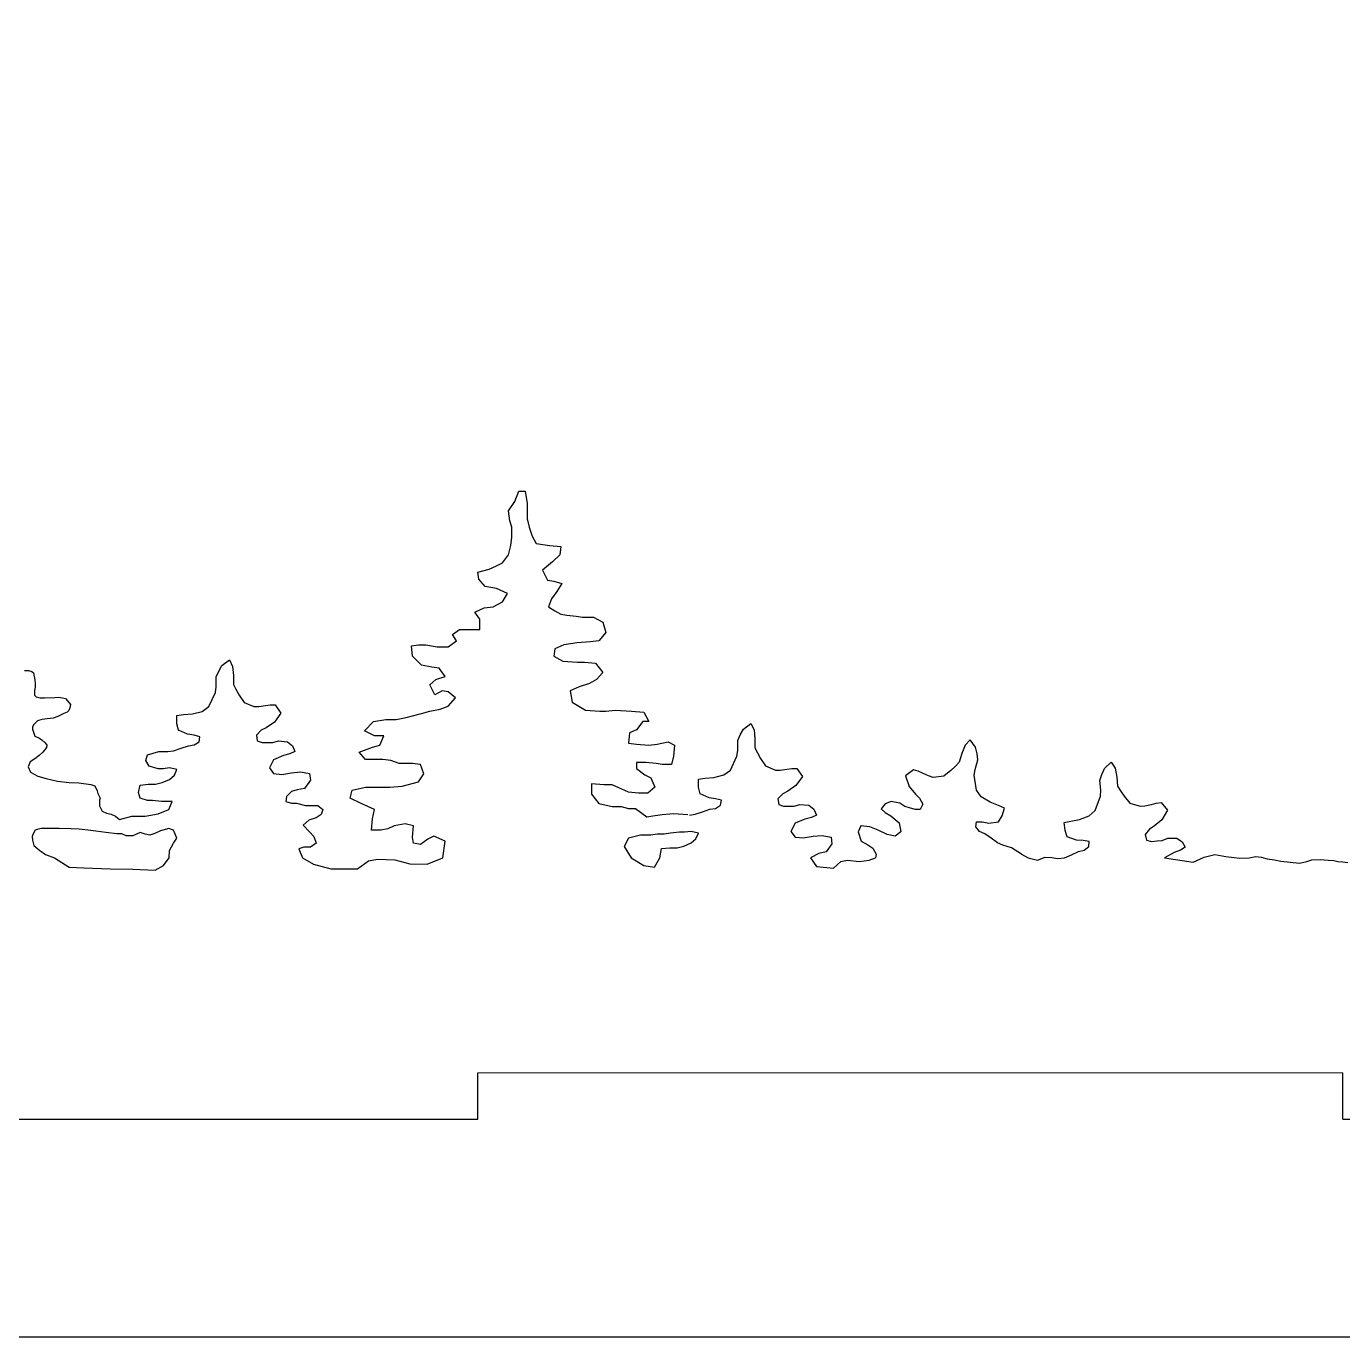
# Model space of a CAD drawing. Header units: millimetres. Extents: x -5 to 875, y -316 to 297.
# Drawn here: x 79.3 to 170, y 0 to 90.3 of the extents above; entities that cross this region are included whole.
import ezdxf

# ---------------------------------------------------------------- set-up
doc = ezdxf.new("R2010")
doc.units = ezdxf.units.MM

msp = doc.modelspace()

# ---------------------------------------------------------------- linework, layer by layer
for p, q in [((112.931, 57.571), (113.213, 58.276)), ((113.213, 58.276), (113.636, 58.276)), ((113.636, 58.276), (113.636, 58.276)), ((113.636, 58.276), (113.777, 57.429)), ((112.507, 56.936), (112.931, 57.571)), ((112.931, 57.571), (112.931, 57.571)), ((113.777, 57.429), (113.777, 57.429)), ((113.777, 57.429), (113.777, 56.865)), ((112.578, 56.23), (112.507, 56.936)), ((112.507, 56.936), (112.507, 56.936)), ((113.777, 56.865), (113.777, 56.865)), ((113.777, 56.865), (113.777, 56.371)), ((113.777, 56.371), (113.777, 56.371)), ((113.777, 56.371), (113.918, 55.807)), ((112.719, 55.807), (112.578, 56.23)), ((112.578, 56.23), (112.578, 56.23)), ((112.719, 55.101), (112.719, 55.807)), ((112.719, 55.807), (112.719, 55.807)), ((113.918, 55.807), (113.918, 55.807)), ((113.918, 55.807), (114.13, 55.172)), ((112.507, 53.902), (112.648, 54.537)), ((112.648, 54.537), (112.719, 55.101)), ((112.648, 54.537), (112.648, 54.537)), ((112.719, 55.101), (112.719, 55.101)), ((114.13, 55.172), (114.13, 55.172)), ((114.13, 55.172), (114.412, 54.678)), ((114.412, 54.678), (114.412, 54.678)), ((114.412, 54.678), (115.329, 54.537)), ((115.329, 54.537), (115.329, 54.537)), ((115.329, 54.537), (116.105, 54.466)), ((116.105, 54.466), (116.035, 53.902)), ((112.084, 53.338), (112.507, 53.902)), ((112.507, 53.902), (112.507, 53.902)), ((116.035, 53.902), (115.541, 53.408)), ((116.035, 53.902), (116.035, 53.902)), ((110.391, 52.703), (111.167, 52.914)), ((110.461, 52.209), (110.391, 52.703)), ((110.391, 52.703), (110.391, 52.703)), ((111.167, 52.914), (111.661, 53.126)), ((111.661, 53.126), (112.084, 53.338)), ((112.084, 53.338), (112.084, 53.338)), ((115.541, 53.408), (114.835, 52.844)), ((114.835, 52.844), (114.835, 52.844)), ((114.835, 52.844), (115.188, 52.138)), ((115.541, 53.408), (115.541, 53.408)), ((110.885, 51.715), (110.461, 52.209)), ((110.461, 52.209), (110.461, 52.209)), ((115.188, 52.138), (115.611, 52.068)), ((115.611, 52.068), (115.611, 52.068)), ((115.611, 52.068), (116.176, 51.927)), ((116.176, 51.927), (115.823, 51.362)), ((116.176, 51.927), (116.176, 51.927)), ((111.661, 51.574), (110.885, 51.715)), ((112.437, 51.221), (111.661, 51.574)), ((111.661, 51.574), (111.661, 51.574)), ((112.084, 50.657), (112.437, 51.221)), ((115.47, 50.868), (115.259, 50.304)), ((115.823, 51.362), (115.47, 50.868)), ((115.47, 50.868), (115.47, 50.868)), ((115.823, 51.362), (115.823, 51.362)), ((110.179, 49.951), (110.814, 50.234)), ((110.532, 49.458), (110.179, 49.951)), ((110.179, 49.951), (110.179, 49.951)), ((110.814, 50.234), (111.449, 50.304)), ((111.449, 50.304), (112.084, 50.657)), ((112.084, 50.657), (112.084, 50.657)), ((115.259, 50.304), (115.259, 50.304)), ((115.259, 50.304), (115.682, 50.022)), ((115.682, 50.022), (116.105, 49.81)), ((110.532, 48.752), (110.532, 49.458)), ((110.532, 49.458), (110.532, 49.458)), ((116.105, 49.81), (116.529, 49.74)), ((116.529, 49.74), (116.529, 49.74)), ((116.529, 49.74), (117.164, 49.669)), ((117.164, 49.669), (117.587, 49.599)), ((117.587, 49.599), (117.587, 49.599)), ((117.587, 49.599), (118.363, 49.599)), ((118.363, 49.599), (118.363, 49.599)), ((118.363, 49.599), (118.998, 49.246)), ((118.998, 49.246), (118.998, 49.246)), ((118.998, 49.246), (118.998, 49.246)), ((118.998, 49.246), (119.209, 48.54)), ((108.627, 48.399), (109.121, 48.752)), ((108.909, 47.976), (108.627, 48.399)), ((109.121, 48.752), (109.121, 48.752)), ((109.121, 48.752), (109.897, 48.752)), ((109.897, 48.752), (109.897, 48.752)), ((109.897, 48.752), (110.532, 48.752)), ((110.532, 48.752), (110.532, 48.752)), ((119.209, 48.54), (118.716, 47.976)), ((119.209, 48.54), (119.209, 48.54)), ((119.209, 48.54), (119.209, 48.54)), ((105.805, 47.623), (106.299, 47.694)), ((105.876, 46.918), (105.805, 47.623)), ((106.299, 47.694), (106.793, 47.694)), ((106.793, 47.694), (107.569, 47.553)), ((107.569, 47.553), (108.345, 47.553)), ((108.345, 47.553), (108.909, 47.976)), ((108.345, 47.553), (108.345, 47.553)), ((108.909, 47.976), (108.909, 47.976)), ((115.682, 47.412), (115.611, 46.918)), ((116.317, 47.694), (115.682, 47.412)), ((115.682, 47.412), (115.682, 47.412)), ((117.234, 47.835), (116.317, 47.694)), ((116.317, 47.694), (116.317, 47.694)), ((118.151, 47.905), (117.234, 47.835)), ((117.234, 47.835), (117.234, 47.835)), ((118.716, 47.976), (118.151, 47.905)), ((118.151, 47.905), (118.151, 47.905)), ((92.746, 46.262), (93.254, 46.657)), ((93.254, 46.657), (93.254, 46.657)), ((93.254, 46.657), (93.479, 46.206)), ((106.511, 46.283), (105.876, 46.918)), ((105.876, 46.918), (105.876, 46.918)), ((107.216, 46.142), (106.511, 46.283)), ((106.511, 46.283), (106.511, 46.283)), ((115.611, 46.918), (115.611, 46.918)), ((115.611, 46.918), (116.246, 46.565)), ((116.246, 46.565), (116.246, 46.565)), ((116.246, 46.565), (117.234, 46.494)), ((117.234, 46.494), (117.728, 46.494)), ((117.728, 46.494), (118.504, 46.424)), ((118.504, 46.424), (118.504, 46.424)), ((118.504, 46.424), (118.998, 45.789)), ((79.123, 45.919), (79.419, 45.919)), ((79.419, 45.919), (79.641, 45.86)), ((79.641, 45.86), (79.744, 45.757)), ((79.744, 45.757), (79.804, 45.505)), ((79.804, 45.505), (79.848, 45.268)), ((92.351, 45.472), (92.52, 45.867)), ((92.351, 44.795), (92.351, 45.472)), ((92.52, 45.867), (92.746, 46.262)), ((92.746, 46.262), (92.746, 46.262)), ((93.479, 46.206), (93.479, 46.206)), ((93.479, 46.206), (93.536, 45.585)), ((93.536, 45.585), (93.536, 45.585)), ((93.536, 45.585), (93.536, 44.964)), ((107.71, 46.071), (107.216, 46.142)), ((107.216, 46.142), (107.216, 46.142)), ((107.498, 45.295), (108.133, 45.507)), ((108.133, 45.507), (107.71, 46.071)), ((107.71, 46.071), (107.71, 46.071)), ((108.133, 45.507), (108.133, 45.507)), ((118.998, 45.789), (118.574, 45.295)), ((118.998, 45.789), (118.998, 45.789)), ((79.833, 44.543), (79.818, 44.218)), ((79.863, 44.78), (79.833, 44.543)), ((79.848, 45.268), (79.863, 45.002)), ((79.863, 45.002), (79.863, 44.78)), ((92.294, 44.4), (92.351, 44.795)), ((93.536, 44.964), (93.536, 44.964)), ((93.536, 44.964), (93.705, 44.626)), ((93.705, 44.626), (93.931, 44.231)), ((107.075, 44.942), (107.498, 45.295)), ((107.428, 44.237), (107.075, 44.942)), ((107.075, 44.942), (107.075, 44.942)), ((107.922, 44.519), (107.428, 44.237)), ((107.498, 45.295), (107.498, 45.295)), ((108.345, 44.449), (107.922, 44.519)), ((117.375, 44.801), (116.74, 44.519)), ((116.74, 44.519), (116.74, 44.519)), ((116.74, 44.519), (116.881, 43.743)), ((118.081, 45.013), (117.375, 44.801)), ((117.375, 44.801), (117.375, 44.801)), ((118.574, 45.295), (118.081, 45.013)), ((79.818, 44.218), (79.937, 44.099)), ((79.937, 44.099), (80.203, 44.04)), ((80.203, 44.04), (80.514, 44.026)), ((80.514, 44.026), (81.224, 44.055)), ((81.224, 44.055), (81.475, 44.085)), ((81.475, 44.085), (81.742, 44.04)), ((81.742, 44.04), (81.949, 43.996)), ((81.949, 43.996), (82.097, 43.818)), ((82.097, 43.818), (82.097, 43.818)), ((82.097, 43.818), (82.304, 43.582)), ((82.304, 43.582), (82.259, 43.345)), ((91.843, 43.44), (92.294, 44.4)), ((93.931, 44.231), (93.931, 44.231)), ((93.931, 44.231), (94.269, 43.723)), ((94.269, 43.723), (94.269, 43.723)), ((94.269, 43.723), (94.947, 43.44)), ((108.839, 44.025), (108.345, 44.449)), ((108.345, 43.461), (108.839, 44.025)), ((108.839, 44.025), (108.839, 44.025)), ((116.881, 43.743), (116.881, 43.743)), ((116.881, 43.743), (117.798, 43.179)), ((81.431, 42.753), (81.105, 42.635)), ((81.653, 42.857), (81.431, 42.753)), ((81.845, 42.945), (81.653, 42.857)), ((82.067, 43.049), (81.845, 42.945)), ((82.186, 43.153), (82.067, 43.049)), ((82.259, 43.345), (82.186, 43.153)), ((89.642, 42.82), (90.093, 42.876)), ((89.642, 42.255), (89.642, 42.82)), ((90.093, 42.876), (90.714, 42.932)), ((90.093, 42.876), (90.093, 42.876)), ((90.714, 42.932), (91.391, 43.102)), ((90.714, 42.932), (90.714, 42.932)), ((91.391, 43.102), (91.843, 43.44)), ((91.391, 43.102), (91.391, 43.102)), ((91.843, 43.44), (91.843, 43.44)), ((94.947, 43.44), (95.285, 43.44)), ((95.285, 43.44), (95.737, 43.497)), ((95.737, 43.497), (96.075, 43.553)), ((96.075, 43.553), (96.414, 43.553)), ((96.809, 42.989), (96.358, 42.368)), ((96.414, 43.553), (96.414, 43.553)), ((96.414, 43.553), (96.809, 42.989)), ((96.809, 42.989), (96.809, 42.989)), ((104.747, 42.544), (105.453, 42.685)), ((105.453, 42.685), (106.511, 42.967)), ((106.511, 42.967), (107.075, 43.108)), ((107.075, 43.108), (107.781, 43.249)), ((107.781, 43.249), (108.345, 43.461)), ((108.345, 43.461), (108.345, 43.461)), ((117.798, 43.179), (117.798, 43.179)), ((117.798, 43.179), (118.786, 43.108)), ((118.786, 43.108), (119.209, 43.108)), ((119.209, 43.108), (119.844, 43.179)), ((119.844, 43.179), (119.844, 43.179)), ((119.844, 43.179), (120.973, 43.108)), ((120.973, 43.108), (121.82, 43.038)), ((121.82, 43.038), (122.172, 42.403)), ((79.774, 42.206), (79.685, 42.043)), ((79.685, 42.043), (79.685, 41.865)), ((79.685, 41.865), (79.835, 41.398)), ((80.025, 42.457), (79.774, 42.206)), ((80.336, 42.531), (80.025, 42.457)), ((80.706, 42.59), (80.336, 42.531)), ((81.105, 42.635), (80.706, 42.59)), ((89.754, 41.804), (89.642, 42.255)), ((90.375, 41.521), (89.754, 41.804)), ((95.455, 41.804), (95.116, 41.465)), ((95.793, 41.973), (95.455, 41.804)), ((95.455, 41.804), (95.455, 41.804)), ((96.358, 42.368), (95.793, 41.973)), ((96.358, 42.368), (96.358, 42.368)), ((102.56, 41.768), (103.195, 42.403)), ((103.266, 41.415), (102.56, 41.768)), ((102.56, 41.768), (102.56, 41.768)), ((103.195, 42.403), (104.042, 42.544)), ((103.195, 42.403), (103.195, 42.403)), ((104.042, 42.544), (104.747, 42.544)), ((121.326, 41.838), (120.832, 41.627)), ((121.749, 42.403), (121.326, 41.838)), ((122.172, 42.403), (121.749, 42.403)), ((128.469, 41.488), (128.695, 41.883)), ((128.695, 41.883), (129.203, 42.278)), ((128.695, 41.883), (128.695, 41.883)), ((129.203, 42.278), (129.203, 42.278)), ((129.203, 42.278), (129.428, 41.826)), ((129.428, 41.826), (129.428, 41.826)), ((129.428, 41.826), (129.485, 41.205)), ((79.835, 41.398), (80.112, 41.282)), ((80.112, 41.282), (80.32, 41.143)), ((80.32, 41.143), (80.552, 40.935)), ((80.552, 40.935), (80.667, 40.773)), ((90.827, 41.465), (90.375, 41.521)), ((90.375, 41.521), (90.375, 41.521)), ((91.222, 41.352), (90.827, 41.465)), ((90.827, 41.465), (90.827, 41.465)), ((90.827, 40.788), (91.165, 41.014)), ((91.165, 41.014), (91.222, 41.352)), ((95.116, 41.465), (95.116, 41.465)), ((95.116, 41.465), (95.172, 41.07)), ((95.172, 41.07), (95.511, 40.957)), ((95.511, 40.957), (95.906, 40.957)), ((95.906, 40.957), (96.245, 40.957)), ((96.245, 40.957), (96.64, 41.07)), ((96.64, 41.07), (96.64, 41.07)), ((96.64, 41.07), (97.261, 41.014)), ((97.261, 41.014), (97.261, 41.014)), ((97.261, 41.014), (97.599, 40.731)), ((103.9, 41.415), (103.266, 41.415)), ((103.266, 41.415), (103.266, 41.415)), ((103.618, 40.78), (103.9, 41.415)), ((120.832, 41.627), (120.761, 40.921)), ((120.761, 40.921), (121.326, 40.851)), ((120.832, 41.627), (120.832, 41.627)), ((121.326, 40.851), (122.172, 40.78)), ((122.172, 40.78), (122.737, 40.851)), ((122.737, 40.851), (123.513, 40.992)), ((122.737, 40.851), (122.737, 40.851)), ((123.513, 40.992), (123.513, 40.992)), ((123.513, 40.992), (123.936, 40.78)), ((128.3, 41.092), (128.469, 41.488)), ((128.3, 40.415), (128.3, 41.092)), ((129.485, 41.205), (129.485, 41.205)), ((129.485, 41.205), (129.485, 40.585)), ((144.323, 41.149), (143.978, 40.781)), ((144.697, 40.625), (144.323, 41.149)), ((144.323, 41.149), (144.323, 41.149)), ((80.135, 40.057), (79.835, 39.826)), ((80.39, 40.288), (80.135, 40.057)), ((80.644, 40.612), (80.39, 40.288)), ((80.667, 40.773), (80.644, 40.612)), ((87.497, 39.715), (87.61, 40.11)), ((87.61, 40.11), (88.4, 40.336)), ((87.61, 40.11), (87.61, 40.11)), ((88.4, 40.336), (88.4, 40.336)), ((88.4, 40.336), (89.021, 40.336)), ((89.021, 40.336), (89.416, 40.393)), ((89.021, 40.336), (89.021, 40.336)), ((89.416, 40.393), (89.924, 40.562)), ((89.924, 40.562), (90.432, 40.731)), ((90.432, 40.731), (90.827, 40.788)), ((96.979, 40.054), (96.301, 39.772)), ((97.43, 40.167), (96.979, 40.054)), ((96.979, 40.054), (96.979, 40.054)), ((97.769, 40.336), (97.43, 40.167)), ((97.599, 40.731), (97.599, 40.731)), ((97.599, 40.731), (97.769, 40.336)), ((102.207, 40.286), (103.124, 40.639)), ((102.631, 39.792), (102.207, 40.286)), ((103.124, 40.639), (103.618, 40.78)), ((103.618, 40.78), (103.618, 40.78)), ((123.866, 40.004), (123.725, 39.44)), ((123.936, 40.78), (123.866, 40.004)), ((123.866, 40.004), (123.866, 40.004)), ((123.936, 40.78), (123.936, 40.78)), ((127.792, 39.061), (128.243, 40.02)), ((128.243, 40.02), (128.3, 40.415)), ((129.485, 40.585), (129.485, 40.585)), ((129.485, 40.585), (129.654, 40.246)), ((129.654, 40.246), (129.88, 39.851)), ((143.746, 40.203), (143.568, 39.608)), ((143.978, 40.781), (143.746, 40.203)), ((143.746, 40.203), (143.746, 40.203)), ((143.978, 40.781), (143.978, 40.781)), ((144.8, 40.182), (144.697, 40.625)), ((144.697, 40.625), (144.697, 40.625)), ((144.849, 39.755), (144.8, 40.182)), ((79.534, 39.618), (79.396, 39.271)), ((79.396, 39.271), (79.558, 38.901)), ((79.835, 39.826), (79.534, 39.618)), ((87.723, 39.32), (87.497, 39.715)), ((87.497, 39.715), (87.497, 39.715)), ((88.343, 39.151), (87.723, 39.32)), ((87.723, 39.32), (87.723, 39.32)), ((88.682, 39.151), (88.343, 39.151)), ((88.343, 39.151), (88.343, 39.151)), ((89.134, 39.207), (88.682, 39.151)), ((88.682, 39.151), (88.682, 39.151)), ((89.642, 39.095), (89.134, 39.207)), ((89.134, 39.207), (89.134, 39.207)), ((89.472, 38.7), (89.642, 39.095)), ((89.642, 39.095), (89.642, 39.095)), ((96.301, 39.772), (96.019, 39.207)), ((96.019, 39.207), (96.301, 38.812)), ((96.301, 39.772), (96.301, 39.772)), ((103.336, 39.792), (102.631, 39.792)), ((102.631, 39.792), (102.631, 39.792)), ((103.83, 39.792), (103.336, 39.792)), ((103.336, 39.792), (103.336, 39.792)), ((104.394, 39.722), (103.83, 39.792)), ((104.959, 39.51), (104.394, 39.722)), ((105.382, 39.51), (104.959, 39.51)), ((105.876, 39.51), (105.382, 39.51)), ((106.44, 39.44), (105.876, 39.51)), ((106.652, 38.805), (106.44, 39.44)), ((121.961, 39.581), (121.326, 39.581)), ((121.326, 39.581), (121.326, 39.581)), ((121.326, 39.581), (121.326, 39.157)), ((121.326, 39.157), (121.326, 39.157)), ((121.326, 39.157), (121.89, 38.734)), ((122.666, 39.51), (121.961, 39.581)), ((121.961, 39.581), (121.961, 39.581)), ((123.09, 39.44), (122.666, 39.51)), ((123.725, 39.44), (123.09, 39.44)), ((123.725, 39.44), (123.725, 39.44)), ((127.34, 38.722), (127.792, 39.061)), ((127.792, 39.061), (127.792, 39.061)), ((129.88, 39.851), (129.88, 39.851)), ((129.88, 39.851), (130.219, 39.343)), ((130.219, 39.343), (130.219, 39.343)), ((130.219, 39.343), (130.896, 39.061)), ((130.896, 39.061), (131.234, 39.061)), ((131.234, 39.061), (131.686, 39.117)), ((131.686, 39.117), (132.025, 39.174)), ((132.025, 39.174), (132.363, 39.174)), ((132.363, 39.174), (132.363, 39.174)), ((132.363, 39.174), (132.758, 38.609)), ((140.406, 39.081), (139.865, 38.654)), ((140.73, 38.984), (140.406, 39.081)), ((140.406, 39.081), (140.406, 39.081)), ((143.308, 39.332), (142.979, 39.018)), ((143.568, 39.608), (143.308, 39.332)), ((143.568, 39.608), (143.568, 39.608)), ((144.595, 38.711), (144.655, 39.106)), ((144.655, 39.106), (144.849, 39.755)), ((153.39, 38.75), (153.578, 39.164)), ((153.578, 39.164), (154.046, 39.605)), ((153.578, 39.164), (153.578, 39.164)), ((154.046, 39.605), (154.046, 39.605)), ((154.046, 39.605), (154.314, 39.177)), ((154.314, 39.177), (154.314, 39.177)), ((154.314, 39.177), (154.428, 38.564)), ((79.558, 38.901), (80.043, 38.647)), ((80.043, 38.647), (80.621, 38.485)), ((80.621, 38.485), (81.407, 38.3)), ((81.407, 38.3), (82.216, 38.207)), ((82.216, 38.207), (82.886, 38.184)), ((82.886, 38.184), (83.696, 38.069)), ((88.174, 38.079), (88.626, 38.192)), ((88.626, 38.192), (89.134, 38.417)), ((88.626, 38.192), (88.626, 38.192)), ((89.134, 38.417), (89.472, 38.7)), ((89.134, 38.417), (89.134, 38.417)), ((89.472, 38.7), (89.472, 38.7)), ((96.301, 38.812), (96.301, 38.812)), ((96.301, 38.812), (96.866, 38.756)), ((96.866, 38.756), (97.543, 38.869)), ((96.866, 38.756), (96.866, 38.756)), ((97.543, 38.869), (98.164, 38.925)), ((97.543, 38.869), (97.543, 38.869)), ((98.164, 38.925), (98.164, 38.925)), ((98.164, 38.925), (98.785, 38.812)), ((98.841, 38.361), (98.446, 37.797)), ((98.785, 38.812), (98.785, 38.812)), ((98.785, 38.812), (98.841, 38.361)), ((98.841, 38.361), (98.841, 38.361)), ((105.17, 37.958), (106.299, 38.24)), ((106.299, 38.24), (106.652, 38.805)), ((106.299, 38.24), (106.299, 38.24)), ((106.652, 38.805), (106.652, 38.805)), ((121.89, 38.734), (122.314, 38.523)), ((122.314, 38.523), (122.314, 38.523)), ((122.314, 38.523), (122.596, 37.888)), ((125.591, 38.44), (126.042, 38.496)), ((125.591, 37.875), (125.591, 38.44)), ((126.042, 38.496), (126.663, 38.553)), ((126.042, 38.496), (126.042, 38.496)), ((126.663, 38.553), (127.34, 38.722)), ((126.663, 38.553), (126.663, 38.553)), ((127.34, 38.722), (127.34, 38.722)), ((132.758, 38.609), (132.307, 37.988)), ((132.758, 38.609), (132.758, 38.609)), ((139.865, 38.654), (139.865, 38.654)), ((139.865, 38.654), (140.12, 37.93)), ((141.038, 38.833), (140.73, 38.984)), ((141.455, 38.65), (141.038, 38.833)), ((141.779, 38.553), (141.455, 38.65)), ((142.509, 38.629), (141.779, 38.553)), ((142.979, 39.018), (142.509, 38.629)), ((142.509, 38.629), (142.509, 38.629)), ((142.979, 39.018), (142.979, 39.018)), ((144.753, 37.663), (144.595, 38.711)), ((153.259, 38.341), (153.39, 38.75)), ((153.322, 37.666), (153.259, 38.341)), ((154.428, 38.564), (154.428, 38.564)), ((154.428, 38.564), (154.486, 37.946)), ((83.696, 38.069), (83.973, 37.976)), ((83.973, 37.976), (84.135, 37.629)), ((84.135, 37.629), (84.181, 37.444)), ((84.181, 37.444), (84.342, 37.128)), ((86.989, 37.514), (87.102, 38.022)), ((87.102, 37.119), (86.989, 37.514)), ((86.989, 37.514), (86.989, 37.514)), ((87.102, 38.022), (87.666, 38.079)), ((87.102, 38.022), (87.102, 38.022)), ((87.666, 38.079), (87.666, 38.079)), ((87.666, 38.079), (88.174, 38.079)), ((88.174, 38.079), (88.174, 38.079)), ((97.204, 37.232), (97.148, 36.893)), ((97.543, 37.571), (97.204, 37.232)), ((97.938, 37.684), (97.543, 37.571)), ((97.543, 37.571), (97.543, 37.571)), ((98.446, 37.797), (97.938, 37.684)), ((97.938, 37.684), (97.938, 37.684)), ((98.446, 37.797), (98.446, 37.797)), ((101.572, 37.112), (101.713, 37.676)), ((101.713, 37.676), (102.631, 37.888)), ((101.713, 37.676), (101.713, 37.676)), ((102.631, 37.888), (103.195, 37.888)), ((103.195, 37.888), (103.689, 37.888)), ((103.689, 37.888), (104.324, 37.888)), ((104.324, 37.888), (105.17, 37.958)), ((119.068, 38.029), (118.222, 38.099)), ((118.222, 38.099), (118.222, 38.099)), ((118.222, 38.099), (118.222, 37.394)), ((118.222, 37.394), (118.222, 37.394)), ((118.222, 37.394), (118.716, 36.759)), ((119.633, 38.029), (119.068, 38.029)), ((119.068, 38.029), (119.068, 38.029)), ((120.761, 37.535), (119.633, 38.029)), ((121.467, 37.464), (120.761, 37.535)), ((120.761, 37.535), (120.761, 37.535)), ((122.102, 37.464), (121.467, 37.464)), ((121.467, 37.464), (121.467, 37.464)), ((122.596, 37.888), (122.102, 37.464)), ((122.596, 37.888), (122.596, 37.888)), ((125.703, 37.424), (125.591, 37.875)), ((126.324, 37.142), (125.703, 37.424)), ((131.404, 37.424), (131.065, 37.085)), ((131.742, 37.593), (131.404, 37.424)), ((131.404, 37.424), (131.404, 37.424)), ((132.307, 37.988), (131.742, 37.593)), ((132.307, 37.988), (132.307, 37.988)), ((140.12, 37.93), (140.12, 37.93)), ((140.12, 37.93), (140.547, 37.389)), ((140.547, 37.389), (140.823, 37.13)), ((145.088, 37.209), (144.753, 37.663)), ((144.753, 37.663), (144.753, 37.663)), ((145.689, 36.853), (145.088, 37.209)), ((145.088, 37.209), (145.088, 37.209)), ((152.943, 36.27), (153.303, 37.268)), ((153.303, 37.268), (153.322, 37.666)), ((154.486, 37.946), (154.486, 37.946)), ((154.486, 37.946), (154.686, 37.625)), ((154.686, 37.625), (154.948, 37.253)), ((154.948, 37.253), (154.948, 37.253)), ((154.948, 37.253), (155.333, 36.779)), ((84.342, 37.128), (84.305, 36.98)), ((84.305, 36.98), (84.305, 36.85)), ((84.305, 36.85), (84.305, 36.85)), ((84.305, 36.85), (84.305, 36.591)), ((84.305, 36.591), (84.49, 36.222)), ((87.61, 36.95), (87.102, 37.119)), ((87.948, 36.95), (87.61, 36.95)), ((87.61, 36.95), (87.61, 36.95)), ((88.569, 36.893), (87.948, 36.95)), ((88.343, 36.047), (89.077, 36.329)), ((89.303, 36.893), (88.569, 36.893)), ((88.569, 36.893), (88.569, 36.893)), ((89.077, 36.329), (89.303, 36.893)), ((89.077, 36.329), (89.077, 36.329)), ((89.303, 36.893), (89.303, 36.893)), ((97.148, 36.893), (97.543, 36.781)), ((97.543, 36.781), (97.882, 36.781)), ((97.882, 36.781), (97.882, 36.781)), ((97.882, 36.781), (98.502, 36.611)), ((98.502, 36.611), (98.502, 36.611)), ((98.502, 36.611), (99.01, 36.611)), ((99.01, 36.611), (99.01, 36.611)), ((99.01, 36.611), (99.349, 36.611)), ((99.349, 36.611), (99.349, 36.611)), ((99.349, 36.611), (99.349, 36.611)), ((99.349, 36.611), (99.688, 36.329)), ((99.688, 36.329), (99.575, 35.99)), ((99.688, 36.329), (99.688, 36.329)), ((102.348, 36.759), (101.572, 37.112)), ((101.572, 37.112), (101.572, 37.112)), ((103.266, 36.336), (102.348, 36.759)), ((102.348, 36.759), (102.348, 36.759)), ((103.124, 35.701), (103.266, 36.336)), ((103.266, 36.336), (103.266, 36.336)), ((118.716, 36.759), (118.716, 36.759)), ((118.716, 36.759), (119.633, 36.547)), ((119.633, 36.547), (120.268, 36.547)), ((120.268, 36.547), (120.761, 36.406)), ((120.761, 36.406), (120.761, 36.406)), ((120.761, 36.406), (121.255, 36.406)), ((121.255, 36.406), (122.031, 35.842)), ((125.873, 36.182), (126.381, 36.352)), ((126.776, 37.085), (126.324, 37.142)), ((126.324, 37.142), (126.324, 37.142)), ((126.381, 36.352), (126.776, 36.408)), ((127.171, 36.972), (126.776, 37.085)), ((126.776, 37.085), (126.776, 37.085)), ((126.776, 36.408), (127.114, 36.634)), ((127.114, 36.634), (127.171, 36.972)), ((131.065, 37.085), (131.065, 37.085)), ((131.065, 37.085), (131.122, 36.69)), ((131.122, 36.69), (131.46, 36.577)), ((131.46, 36.577), (131.855, 36.577)), ((131.855, 36.577), (132.194, 36.577)), ((132.194, 36.577), (132.589, 36.69)), ((132.589, 36.69), (132.589, 36.69)), ((132.589, 36.69), (133.21, 36.634)), ((133.21, 36.634), (133.21, 36.634)), ((133.21, 36.634), (133.548, 36.352)), ((133.548, 36.352), (133.548, 36.352)), ((133.548, 36.352), (133.718, 35.957)), ((138.461, 36.718), (138.186, 36.388)), ((138.186, 36.388), (138.462, 36.128)), ((138.867, 36.891), (138.461, 36.718)), ((138.461, 36.718), (138.461, 36.718)), ((139.478, 36.767), (138.867, 36.891)), ((138.867, 36.891), (138.867, 36.891)), ((139.824, 36.546), (139.478, 36.767)), ((139.478, 36.767), (139.478, 36.767)), ((140.148, 36.448), (139.824, 36.546)), ((140.527, 36.335), (140.148, 36.448)), ((140.883, 36.346), (140.527, 36.335)), ((140.823, 37.13), (140.823, 37.13)), ((140.823, 37.13), (141.051, 36.709)), ((141.051, 36.709), (140.883, 36.346)), ((141.051, 36.709), (141.051, 36.709)), ((146.267, 36.621), (145.689, 36.853)), ((145.689, 36.853), (145.689, 36.853)), ((146.684, 36.437), (146.267, 36.621)), ((146.267, 36.621), (146.267, 36.621)), ((146.522, 35.896), (146.684, 36.437)), ((155.333, 36.779), (155.333, 36.779)), ((155.333, 36.779), (156.034, 36.561)), ((156.034, 36.561), (156.371, 36.593)), ((156.371, 36.593), (156.815, 36.691)), ((156.815, 36.691), (157.147, 36.779)), ((157.147, 36.779), (157.484, 36.811)), ((157.484, 36.811), (157.484, 36.811)), ((157.484, 36.811), (157.93, 36.286)), ((84.49, 36.222), (84.49, 36.222)), ((84.49, 36.222), (84.786, 36.092)), ((84.786, 36.092), (85.119, 36.018)), ((85.119, 36.018), (85.414, 35.87)), ((85.414, 35.87), (85.673, 35.648)), ((85.673, 35.648), (86.537, 35.878)), ((86.537, 35.878), (87.44, 35.878)), ((87.44, 35.878), (88.343, 36.047)), ((98.728, 35.595), (98.333, 35.257)), ((99.236, 35.765), (98.728, 35.595)), ((98.728, 35.595), (98.728, 35.595)), ((98.728, 35.595), (98.728, 35.595)), ((99.575, 35.99), (99.236, 35.765)), ((99.236, 35.765), (99.236, 35.765)), ((103.054, 34.925), (103.124, 35.701)), ((103.124, 35.701), (103.124, 35.701)), ((122.031, 35.842), (122.455, 35.912)), ((122.455, 35.912), (123.09, 35.983)), ((123.09, 35.983), (123.866, 36.053)), ((123.09, 35.983), (123.09, 35.983)), ((123.866, 36.053), (123.866, 36.053)), ((123.866, 36.053), (124.853, 35.983)), ((124.853, 35.983), (124.853, 35.983)), ((124.97, 35.957), (125.365, 36.013)), ((124.97, 35.957), (124.97, 35.957)), ((125.365, 36.013), (125.873, 36.182)), ((132.25, 35.392), (131.968, 34.828)), ((132.928, 35.674), (132.25, 35.392)), ((132.25, 35.392), (132.25, 35.392)), ((133.379, 35.787), (132.928, 35.674)), ((132.928, 35.674), (132.928, 35.674)), ((133.718, 35.957), (133.379, 35.787)), ((138.462, 36.128), (138.862, 35.891)), ((138.862, 35.891), (138.862, 35.891)), ((138.862, 35.891), (139.43, 35.426)), ((139.43, 35.426), (139.43, 35.426)), ((139.43, 35.426), (139.538, 34.805)), ((144.706, 35.144), (144.749, 35.484)), ((144.749, 35.484), (145.16, 35.479)), ((145.16, 35.479), (145.16, 35.479)), ((145.16, 35.479), (145.609, 35.404)), ((145.609, 35.404), (146.284, 35.496)), ((145.609, 35.404), (145.609, 35.404)), ((146.284, 35.496), (146.522, 35.896)), ((150.81, 35.446), (151.254, 35.544)), ((150.863, 34.884), (150.81, 35.446)), ((151.254, 35.544), (151.867, 35.659)), ((151.254, 35.544), (151.254, 35.544)), ((151.867, 35.659), (152.525, 35.891)), ((151.867, 35.659), (151.867, 35.659)), ((152.525, 35.891), (152.943, 36.27)), ((152.525, 35.891), (152.525, 35.891)), ((152.943, 36.27), (152.943, 36.27)), ((157.539, 35.626), (157.014, 35.18)), ((157.93, 36.286), (157.539, 35.626)), ((157.539, 35.626), (157.539, 35.626)), ((157.93, 36.286), (157.93, 36.286)), ((79.718, 34.613), (79.663, 34.483)), ((79.663, 34.483), (79.681, 34.224)), ((79.866, 34.909), (79.718, 34.613)), ((79.718, 34.613), (79.718, 34.613)), ((79.996, 34.964), (79.866, 34.909)), ((80.273, 35.019), (79.996, 34.964)), ((80.606, 35.038), (80.273, 35.019)), ((80.976, 35.038), (80.606, 35.038)), ((81.512, 35.038), (80.976, 35.038)), ((82.344, 35.001), (81.512, 35.038)), ((82.899, 34.982), (82.344, 35.001)), ((83.491, 34.909), (82.899, 34.982)), ((84.046, 34.853), (83.491, 34.909)), ((84.73, 34.761), (84.046, 34.853)), ((85.488, 34.668), (84.73, 34.761)), ((85.84, 34.65), (85.488, 34.668)), ((86.142, 34.523), (85.84, 34.65)), ((86.594, 34.523), (86.142, 34.523)), ((86.142, 34.523), (86.142, 34.523)), ((87.102, 34.749), (86.594, 34.523)), ((87.44, 34.636), (87.102, 34.749)), ((87.102, 34.749), (87.102, 34.749)), ((87.779, 34.58), (87.44, 34.636)), ((88.118, 34.692), (87.779, 34.58)), ((88.513, 34.862), (88.118, 34.692)), ((89.077, 35.031), (88.513, 34.862)), ((89.416, 34.918), (89.077, 35.031)), ((89.642, 34.354), (89.416, 34.918)), ((98.333, 35.257), (98.333, 35.257)), ((98.333, 35.257), (98.333, 35.257)), ((98.333, 35.257), (98.785, 34.805)), ((98.785, 34.805), (98.785, 34.805)), ((98.785, 34.805), (99.067, 34.467)), ((103.689, 34.925), (103.054, 34.925)), ((103.054, 34.925), (103.054, 34.925)), ((103.054, 34.925), (103.054, 34.925)), ((104.183, 34.995), (103.689, 34.925)), ((103.689, 34.925), (103.689, 34.925)), ((104.606, 35.207), (104.183, 34.995)), ((105.382, 35.348), (104.606, 35.207)), ((105.946, 35.207), (105.382, 35.348)), ((105.382, 35.348), (105.382, 35.348)), ((105.876, 34.431), (105.946, 35.207)), ((107.357, 34.501), (106.934, 34.29)), ((108.133, 34.149), (107.357, 34.501)), ((107.357, 34.501), (107.357, 34.501)), ((121.608, 34.572), (120.761, 34.36)), ((122.314, 34.572), (121.608, 34.572)), ((121.608, 34.572), (121.608, 34.572)), ((122.737, 34.642), (122.314, 34.572)), ((123.231, 34.642), (122.737, 34.642)), ((123.654, 34.713), (123.231, 34.642)), ((124.293, 34.771), (123.654, 34.713)), ((124.631, 34.771), (124.293, 34.771)), ((124.293, 34.771), (124.293, 34.771)), ((125.083, 34.828), (124.631, 34.771)), ((124.631, 34.771), (124.631, 34.771)), ((125.591, 34.715), (125.083, 34.828)), ((125.083, 34.828), (125.083, 34.828)), ((125.421, 34.32), (125.591, 34.715)), ((125.591, 34.715), (125.591, 34.715)), ((131.968, 34.828), (132.25, 34.433)), ((132.815, 34.376), (133.492, 34.489)), ((133.492, 34.489), (134.113, 34.546)), ((133.492, 34.489), (133.492, 34.489)), ((134.113, 34.546), (134.113, 34.546)), ((134.113, 34.546), (134.734, 34.433)), ((136.776, 35.219), (136.592, 34.803)), ((136.592, 34.803), (136.592, 34.803)), ((136.592, 34.803), (136.809, 34.149)), ((137.403, 35.149), (136.776, 35.219)), ((136.776, 35.219), (136.776, 35.219)), ((137.981, 34.917), (137.403, 35.149)), ((137.403, 35.149), (137.403, 35.149)), ((138.598, 34.615), (137.981, 34.917)), ((137.981, 34.917), (137.981, 34.917)), ((139.155, 34.507), (138.598, 34.615)), ((138.598, 34.615), (138.598, 34.615)), ((139.538, 34.805), (139.155, 34.507)), ((139.155, 34.507), (139.155, 34.507)), ((144.966, 34.83), (144.706, 35.144)), ((145.328, 34.663), (144.966, 34.83)), ((145.766, 34.355), (145.328, 34.663)), ((151.018, 34.445), (150.863, 34.884)), ((156.693, 34.979), (156.387, 34.61)), ((156.387, 34.61), (156.387, 34.61)), ((156.387, 34.61), (156.481, 34.222)), ((157.014, 35.18), (156.693, 34.979)), ((156.693, 34.979), (156.693, 34.979)), ((79.681, 34.224), (79.681, 34.224)), ((79.681, 34.224), (79.777, 33.866)), ((79.777, 33.866), (79.777, 33.866)), ((79.777, 33.866), (80.182, 33.519)), ((89.134, 33.507), (89.416, 34.015)), ((89.416, 34.015), (89.642, 34.354)), ((98.389, 33.733), (98.051, 33.62)), ((98.051, 33.62), (98.051, 33.62)), ((98.051, 33.62), (98.051, 33.62)), ((98.051, 33.62), (98.295, 33.012)), ((98.841, 33.733), (98.389, 33.733)), ((98.389, 33.733), (98.389, 33.733)), ((99.236, 34.015), (98.841, 33.733)), ((98.841, 33.733), (98.841, 33.733)), ((99.067, 34.467), (99.067, 34.467)), ((99.067, 34.467), (99.236, 34.015)), ((99.236, 34.015), (99.236, 34.015)), ((105.946, 34.007), (105.876, 34.431)), ((105.876, 34.431), (105.876, 34.431)), ((106.44, 33.937), (105.946, 34.007)), ((106.934, 34.29), (106.44, 33.937)), ((106.44, 33.937), (106.44, 33.937)), ((106.934, 34.29), (106.934, 34.29)), ((107.98, 33.012), (108.133, 34.149)), ((108.133, 34.149), (108.133, 34.149)), ((120.761, 34.36), (120.479, 33.796)), ((120.479, 33.796), (120.479, 33.796)), ((120.479, 33.796), (120.947, 33.012)), ((120.761, 34.36), (120.761, 34.36)), ((122.938, 33.012), (123.051, 33.643)), ((123.051, 33.643), (123.615, 33.699)), ((123.051, 33.643), (123.051, 33.643)), ((123.615, 33.699), (123.615, 33.699)), ((123.615, 33.699), (124.123, 33.699)), ((124.123, 33.699), (124.575, 33.812)), ((124.123, 33.699), (124.123, 33.699)), ((124.575, 33.812), (125.083, 34.038)), ((124.575, 33.812), (124.575, 33.812)), ((125.083, 34.038), (125.421, 34.32)), ((125.083, 34.038), (125.083, 34.038)), ((125.421, 34.32), (125.421, 34.32)), ((132.25, 34.433), (132.25, 34.433)), ((132.25, 34.433), (132.815, 34.376)), ((132.815, 34.376), (132.815, 34.376)), ((134.79, 33.981), (134.395, 33.417)), ((134.734, 34.433), (134.734, 34.433)), ((134.734, 34.433), (134.79, 33.981)), ((134.79, 33.981), (134.79, 33.981)), ((136.809, 34.149), (136.809, 34.149)), ((136.809, 34.149), (137.263, 33.895)), ((137.263, 33.895), (137.263, 33.895)), ((137.263, 33.895), (137.609, 33.673)), ((137.609, 33.673), (137.609, 33.673)), ((137.609, 33.673), (137.837, 33.252)), ((146.204, 34.047), (145.766, 34.355)), ((146.567, 33.88), (146.204, 34.047)), ((147.161, 33.702), (146.567, 33.88)), ((146.567, 33.88), (146.567, 33.88)), ((147.854, 33.259), (147.161, 33.702)), ((147.161, 33.702), (147.161, 33.702)), ((151.662, 34.222), (151.018, 34.445)), ((152.117, 34.208), (151.662, 34.222)), ((151.662, 34.222), (151.662, 34.222)), ((152.521, 34.133), (152.117, 34.208)), ((152.117, 34.208), (152.117, 34.208)), ((152.18, 33.534), (152.496, 33.791)), ((152.496, 33.791), (152.521, 34.133)), ((156.481, 34.222), (156.828, 34.142)), ((156.828, 34.142), (157.222, 34.179)), ((157.222, 34.179), (157.559, 34.21)), ((157.559, 34.21), (157.942, 34.36)), ((157.942, 34.36), (158.565, 34.362)), ((157.942, 34.36), (157.942, 34.36)), ((158.565, 34.362), (158.565, 34.362)), ((158.565, 34.362), (158.929, 34.113)), ((159.134, 33.735), (158.813, 33.535)), ((158.929, 34.113), (158.929, 34.113)), ((158.929, 34.113), (159.134, 33.735)), ((80.182, 33.519), (80.586, 33.23)), ((80.586, 33.23), (81.211, 33.012)), ((81.211, 33.012), (82.208, 32.367)), ((88.71, 32.483), (89.098, 33.012)), ((89.098, 33.012), (89.134, 33.507)), ((98.22, 33.112), (98.22, 33.112)), ((98.295, 33.012), (99.055, 32.57)), ((102.089, 32.252), (102.84, 32.801)), ((102.84, 32.801), (103.476, 32.916)), ((103.476, 32.916), (104.661, 32.859)), ((104.661, 32.859), (105.701, 32.599)), ((106.886, 32.57), (107.98, 33.012)), ((120.947, 33.012), (121.817, 32.475)), ((122.568, 32.36), (122.938, 33.012)), ((122.938, 33.135), (122.938, 33.135)), ((133.887, 33.304), (133.313, 33.012)), ((133.313, 33.012), (133.722, 32.418)), ((134.395, 33.417), (133.887, 33.304)), ((133.887, 33.304), (133.887, 33.304)), ((134.395, 33.417), (134.395, 33.417)), ((134.907, 32.302), (135.398, 32.764)), ((135.398, 32.764), (135.86, 32.851)), ((135.86, 32.851), (136.669, 32.764)), ((136.669, 32.764), (137.363, 32.851)), ((137.363, 32.851), (137.806, 33.012)), ((137.837, 33.252), (137.806, 33.012)), ((147.854, 33.259), (147.854, 33.259)), ((147.854, 33.259), (148.328, 33.008)), ((148.328, 33.008), (148.952, 32.846)), ((148.952, 32.846), (149.484, 33.054)), ((149.484, 33.054), (149.946, 33.031)), ((149.946, 33.031), (150.339, 32.962)), ((150.339, 32.962), (150.82, 33.012)), ((150.82, 33.012), (151.303, 33.225)), ((151.303, 33.225), (151.792, 33.441)), ((151.792, 33.441), (152.18, 33.534)), ((158.374, 33.38), (157.717, 33.012)), ((157.717, 33.012), (159.702, 32.707)), ((158.813, 33.535), (158.374, 33.38)), ((158.374, 33.38), (158.374, 33.38)), ((159.702, 32.707), (160.441, 33.054)), ((160.441, 33.054), (161.181, 33.239)), ((161.181, 33.239), (161.944, 33.1)), ((161.944, 33.1), (162.522, 33.031)), ((162.522, 33.031), (162.915, 32.985)), ((162.915, 32.985), (163.562, 33.008)), ((163.562, 33.008), (164.025, 33.1)), ((164.025, 33.1), (164.371, 33.054)), ((164.371, 33.054), (164.788, 32.939)), ((164.788, 32.939), (165.296, 32.869)), ((165.296, 32.869), (165.735, 32.777)), ((165.735, 32.777), (166.383, 32.707)), ((166.383, 32.707), (167.03, 32.638)), ((167.03, 32.638), (167.538, 32.754)), ((167.538, 32.754), (167.885, 32.869)), ((167.885, 32.869), (168.44, 32.892)), ((168.44, 32.892), (168.995, 32.846)), ((168.995, 32.846), (169.388, 32.823)), ((169.388, 32.823), (169.665, 32.754)), ((169.665, 32.754), (169.989, 32.731)), ((169.989, 32.731), (170.359, 32.684)), ((82.208, 32.367), (83.22, 32.31)), ((83.22, 32.31), (85.04, 32.252)), ((85.04, 32.252), (86.6, 32.223)), ((86.6, 32.223), (88.132, 32.165)), ((88.132, 32.165), (88.71, 32.483)), ((99.055, 32.57), (100.24, 32.252)), ((100.24, 32.252), (102.089, 32.252)), ((105.701, 32.599), (106.886, 32.57)), ((121.817, 32.475), (122.568, 32.36)), ((133.722, 32.418), (134.907, 32.302)), ((110.374, 15), (110.374, 18.196)), ((170, 15), (170, 18.196)), ((30.374, 15), (110.374, 15)), ((170, 15), (250, 15)), ((0, 0), (420, 0))]:
    msp.add_line(p, q)
at = {"lineweight": 5}
msp.add_line((110.374, 18.196), (170, 18.196), dxfattribs=at)
msp.add_arc((210, 14.282), 199.664, 1.12324, 178.87676, dxfattribs=at)

doc.saveas('drawing.dxf')
